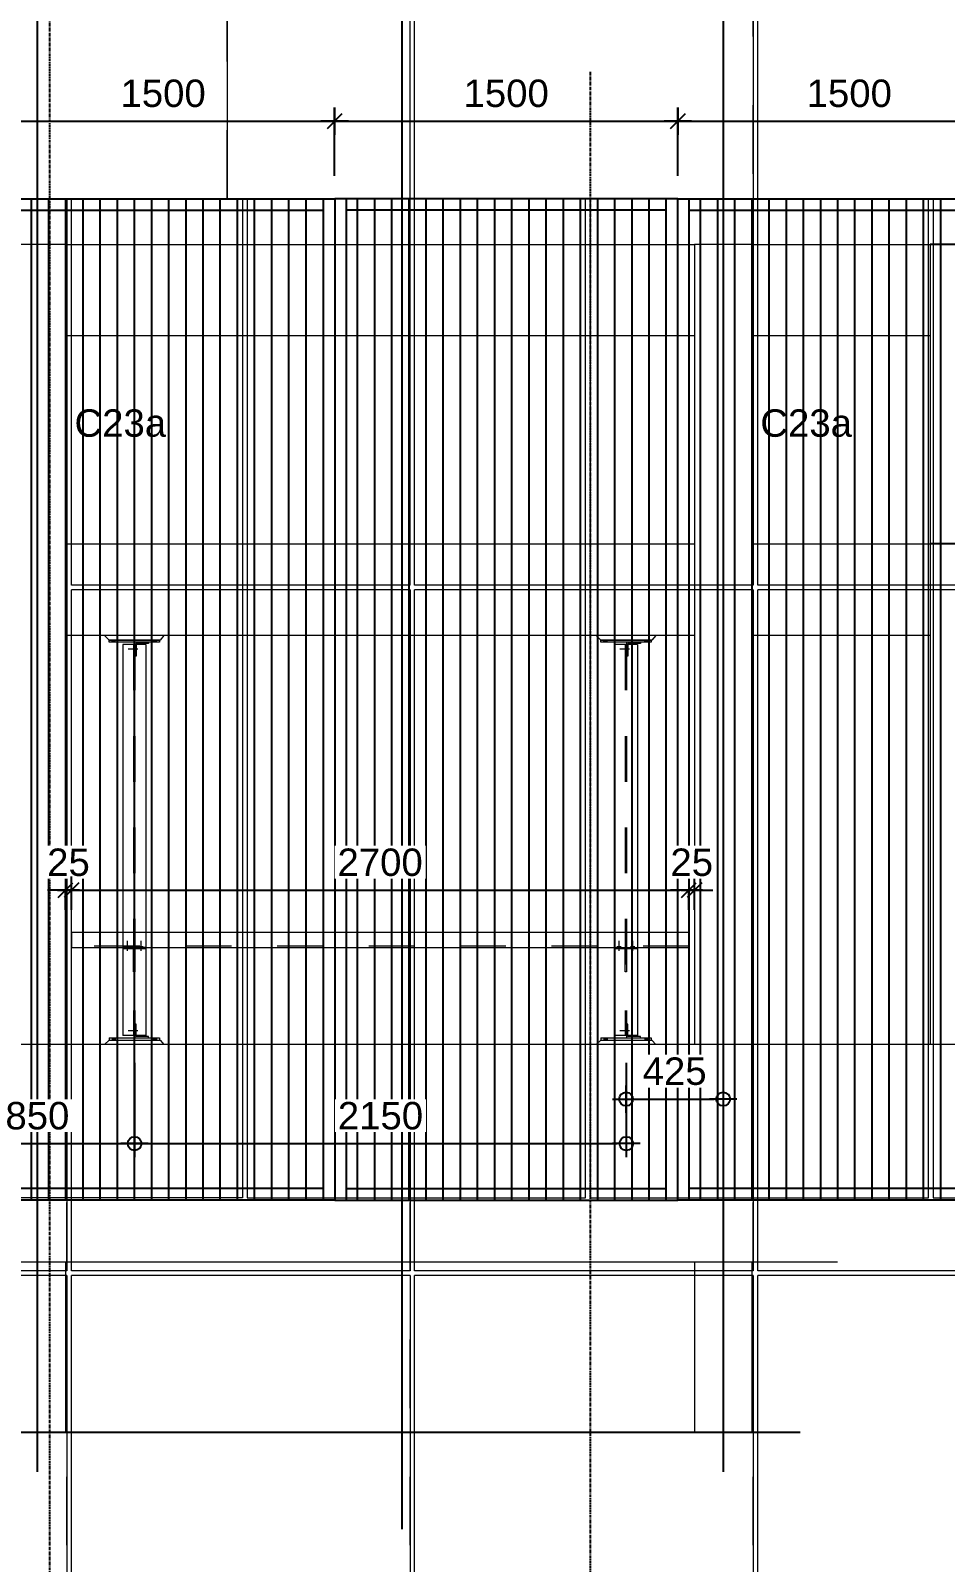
# Model space of a CAD drawing. Header units: millimetres. Extents: x 663313 to 1226001, y 1431724 to 1620898.
# Drawn here: x 1057379 to 1061378, y 1511690 to 1518391 of the extents above; entities that cross this region are included whole.
import ezdxf

# ---------------------------------------------------------------- set-up
doc = ezdxf.new("R2010")
doc.units = ezdxf.units.MM
for name, pattern in [('Grid Line', [22.225, 12.7, -3.175, 3.175, -3.175]), ('HIDDEN', [0.375, 0.25, -0.125]), ('XKITLINE00', [0]), ('XKITLINE02', [4, 2, -2])]:
    doc.linetypes.add(name, pattern=pattern)
doc.layers.add('000 - 0_HIDE_OBJ_FRAMING_DEF_SUB', color=7, linetype='Continuous', plot=False)
for name, color, linetype, lineweight in [('A-FLOR-E', 7, 'Continuous', 9), ('A-GENM', 7, 'Continuous', 9), ('Bolt', 7, 'Continuous', 0), ('Part', 7, 'Continuous', 0)]:
    doc.layers.add(name, color=color, linetype=linetype, lineweight=lineweight)
doc.layers.add('CVA044__', color=7, linetype='Continuous')
doc.layers.add('DIM', color=7, linetype='Continuous')
doc.styles.add('Arial', font='arial.ttf')
doc.dimstyles.new('Dim - 40 - Cen', dxfattribs={"dimscale": 0.04, "dimtxt": 3, "dimasz": 1, "dimexe": 0, "dimexo": 2.5, "dimgap": 1.5, "dimtad": 1, "dimdec": 0, "dimlfac": 1000, "dimzin": 1, "dimdsep": 46, "dimtxsty": 'Arial', "dimblk": 'CEN1', "dimcen": 0.09, "dimclrd": 7, "dimclre": 7, "dimclrt": 7, "dimadec": 0, "dimazin": 0, "dimtfac": 1, "dimtdec": 0, "dimtix": 1, "dimtofl": 0, "dimtmove": 2, "dimatfit": 3, "dimfxl": 1, "dimtfill": 1, "dimtfillclr": 256, "dimtolj": 1, "dimtzin": 0, "dimarcsym": 0})
doc.dimstyles.new('Dim - 40 - End', dxfattribs={"dimscale": 0.04, "dimtxt": 3, "dimasz": 1, "dimexe": 0, "dimexo": 2.5, "dimgap": 1.5, "dimtad": 1, "dimdec": 0, "dimlfac": 1000, "dimzin": 1, "dimdsep": 46, "dimtxsty": 'Arial', "dimblk": 'END', "dimcen": 0.09, "dimclrd": 7, "dimclre": 7, "dimclrt": 7, "dimadec": 0, "dimazin": 0, "dimtfac": 1, "dimtdec": 0, "dimtix": 1, "dimtofl": 0, "dimtmove": 2, "dimatfit": 3, "dimfxl": 1, "dimtfill": 1, "dimtfillclr": 256, "dimtolj": 1, "dimtzin": 0, "dimarcsym": 0})

# ---------------------------------------------------------------- blocks, each defined once
blk = doc.blocks.new('*A27391193')
at = {"layer": '000 - 0_HIDE_OBJ_FRAMING_DEF_SUB', "color": 7, "linetype": 'XKITLINE02', "lineweight": 0}
for p, q in [((337.90058, 31.882036), (337.90058, 51.748703)), ((337.90058, 11.882036), (337.90058, 31.748703)), ((337.90058, -8.117964), (337.90058, 11.748703))]:
    blk.add_line(p, q, dxfattribs=at)
at = {"layer": '000 - 0_HIDE_OBJ_FRAMING_DEF_SUB', "color": 7, "linetype": 'XKITLINE00', "lineweight": 0}
for p, q in [((337.900591, 31.882036), (337.900591, 51.748703)), ((347.767257, 31.882036), (337.90058, 31.882036)), ((347.767257, 31.748703), (337.90058, 31.748703)), ((337.900591, 11.882036), (337.900591, 31.748703)), ((347.767257, 11.882036), (337.90058, 11.882036)), ((347.767257, 11.748703), (337.90058, 11.748703)), ((337.900591, -8.117964), (337.900591, 11.748703))]:
    blk.add_line(p, q, dxfattribs=at)
blk = doc.blocks.new('*A27401194')
at = {"layer": '000 - 0_HIDE_OBJ_FRAMING_DEF_SUB', "color": 7, "linetype": 'XKITLINE02', "lineweight": 0}
for p, q in [((327.90058, 31.882036), (327.90058, 51.748703)), ((337.767247, 31.882036), (337.767247, 51.748703)), ((327.90058, 11.882036), (327.90058, 31.748703)), ((337.767247, 11.882036), (337.767247, 31.748703)), ((327.90058, -8.117964), (327.90058, 11.748703)), ((337.767247, -8.117964), (337.767247, 11.748703))]:
    blk.add_line(p, q, dxfattribs=at)
at = {"layer": '000 - 0_HIDE_OBJ_FRAMING_DEF_SUB', "color": 7, "linetype": 'XKITLINE00', "lineweight": 0}
for p, q in [((327.900591, 31.882036), (327.900591, 51.748703)), ((337.767257, 51.748703), (337.767257, 31.882036)), ((337.767257, 31.882036), (327.90058, 31.882036)), ((337.767257, 31.748703), (327.90058, 31.748703)), ((327.900591, 11.882036), (327.900591, 31.748703)), ((337.767257, 31.748703), (337.767257, 11.882036)), ((337.767257, 11.882036), (327.90058, 11.882036)), ((337.767257, 11.748703), (327.90058, 11.748703)), ((327.900591, -8.117964), (327.900591, 11.748703)), ((337.767257, 11.748703), (337.767257, -8.117964))]:
    blk.add_line(p, q, dxfattribs=at)
blk = doc.blocks.new('*A27411195')
at = {"layer": '000 - 0_HIDE_OBJ_FRAMING_DEF_SUB', "color": 7, "linetype": 'XKITLINE02', "lineweight": 0}
for p, q in [((322.433914, 43.148703), (322.433914, 51.748703)), ((327.767247, 31.882036), (327.767247, 51.748703)), ((317.90058, 31.882036), (317.90058, 43.148703)), ((317.90058, 43.148703), (317.900591, 43.148703)), ((317.90058, 11.882036), (317.90058, 31.748703)), ((327.767247, 11.882036), (327.767247, 31.748703)), ((317.90058, -8.117964), (317.90058, 11.748703)), ((327.767247, -8.117964), (327.767247, 11.748703))]:
    blk.add_line(p, q, dxfattribs=at)
at = {"layer": '000 - 0_HIDE_OBJ_FRAMING_DEF_SUB', "color": 7, "linetype": 'XKITLINE00', "lineweight": 0}
for p, q in [((322.433924, 51.748703), (322.433924, 43.148703)), ((327.767257, 31.882036), (327.767257, 51.748703)), ((317.900591, 43.148703), (317.90058, 43.148703)), ((317.900591, 31.882036), (317.900591, 43.148703)), ((322.433924, 43.148703), (317.900591, 43.148703)), ((327.767257, 31.882036), (317.90058, 31.882036)), ((327.767257, 31.748703), (317.90058, 31.748703)), ((317.900591, 11.882036), (317.900591, 31.748703)), ((327.767247, 31.882036), (327.767257, 31.882036)), ((327.767257, 31.748703), (327.767257, 11.882036)), ((327.767257, 11.882036), (317.90058, 11.882036)), ((327.767257, 11.748703), (317.90058, 11.748703)), ((317.900591, -8.117964), (317.900591, 11.748703)), ((327.767257, 11.748703), (327.767257, -8.117964))]:
    blk.add_line(p, q, dxfattribs=at)
blk = doc.blocks.new('*A27421196')
at = {"layer": '000 - 0_HIDE_OBJ_FRAMING_DEF_SUB', "color": 7, "linetype": 'XKITLINE00', "lineweight": 0}
for p, q in [((317.767257, 43.148703), (307.90058, 43.148703)), ((317.767257, 43.148703), (317.767257, 11.882036)), ((317.767257, 11.882036), (307.90058, 11.882036)), ((317.767257, 11.748703), (307.90058, 11.748703)), ((317.767257, 11.748703), (317.767257, -8.117964))]:
    blk.add_line(p, q, dxfattribs=at)
at = {"layer": '000 - 0_HIDE_OBJ_FRAMING_DEF_SUB', "color": 7, "linetype": 'XKITLINE02', "lineweight": 0}
for p, q in [((317.767247, 11.882036), (317.767247, 43.148703)), ((317.767247, -8.117964), (317.767247, 11.748703))]:
    blk.add_line(p, q, dxfattribs=at)
blk = doc.blocks.new('3')
at = {"layer": '000 - 0_HIDE_OBJ_FRAMING_DEF_SUB', "color": 7, "linetype": 'XKITLINE00', "lineweight": 0}
for points in [[(663614.0308, 1524739.5781), (663614.0308, 1524735.2081), (663612.5508, 1524735.2081), (663612.5508, 1524739.5781)], [(663614.0508, 1524739.5781), (663614.0508, 1524735.2081), (663615.5308, 1524735.2081), (663615.5308, 1524739.5781)], [(663615.5508, 1524739.5781), (663615.5508, 1524735.2081), (663617.0308, 1524735.2081), (663617.0308, 1524739.5781)], [(663617.0508, 1524739.5781), (663617.0508, 1524735.2081), (663618.5308, 1524735.2081), (663618.5308, 1524739.5781)]]:
    blk.add_lwpolyline(points, close=True, dxfattribs=at)
at = {"layer": '000 - 0_HIDE_OBJ_FRAMING_DEF_SUB', "color": 7, "lineweight": 0, "xscale": 0.15, "yscale": 0.15, "zscale": 0.15}
for name in ['*A27411195', '*A27401194', '*A27391193', '*A27421196']:
    blk.add_blockref(name, (663572.3657, 1524733.1057), dxfattribs=at)
blk = doc.blocks.new('*A25363105')
at = {"layer": 'Part', "color": 7, "linetype": 'XKITLINE00', "lineweight": 0}
for p, q in [((410.729499, 90.984542), (410.729499, 90.334542)), ((437.729499, 90.984542), (410.729499, 90.984542)), ((437.729499, 90.334542), (437.729499, 90.984542)), ((410.729499, 90.334542), (437.729499, 90.334542))]:
    blk.add_line(p, q, dxfattribs=at)
at = {"layer": 'Part', "color": 7, "linetype": 'XKITLINE02', "lineweight": 0}
blk.add_line((437.729499, 90.394542), (410.729499, 90.394542), dxfattribs=at)
blk = doc.blocks.new('*A25373106')
at = {"layer": 'Part', "color": 7, "linetype": 'XKITLINE00', "lineweight": 0}
for p, q in [((434.479501, 103.584542), (434.479501, 90.984542)), ((435.479501, 103.584542), (434.479501, 103.584542)), ((435.479501, 103.584542), (435.479501, 90.984542)), ((434.479501, 90.274542), (434.479501, 86.484542)), ((435.479501, 90.274542), (435.479501, 86.484542)), ((435.479501, 86.484542), (434.479501, 86.484542))]:
    blk.add_line(p, q, dxfattribs=at)
at = {"layer": 'Part', "color": 7, "linetype": 'XKITLINE02', "lineweight": 0}
for p, q in [((434.949501, 103.584542), (434.949501, 86.484542)), ((435.009501, 103.584542), (435.009501, 86.484542)), ((434.479501, 90.984542), (434.479501, 90.274542)), ((435.479501, 90.984542), (435.479501, 90.274542))]:
    blk.add_line(p, q, dxfattribs=at)
blk = doc.blocks.new('*A25383107')
at = {"layer": 'Part', "color": 7, "linetype": 'XKITLINE00', "lineweight": 0}
for p, q in [((412.979501, 103.584542), (412.979501, 90.984542)), ((413.979501, 103.584542), (412.979501, 103.584542)), ((413.979501, 103.584542), (413.979501, 90.984542)), ((412.979501, 90.274542), (412.979501, 86.484542)), ((413.979501, 90.274542), (413.979501, 86.484542)), ((413.979501, 86.484542), (412.979501, 86.484542))]:
    blk.add_line(p, q, dxfattribs=at)
at = {"layer": 'Part', "color": 7, "linetype": 'XKITLINE02', "lineweight": 0}
for p, q in [((413.449501, 103.584542), (413.449501, 86.484542)), ((413.509501, 103.584542), (413.509501, 86.484542)), ((412.979501, 90.984542), (412.979501, 90.274542)), ((413.979501, 90.984542), (413.979501, 90.274542))]:
    blk.add_line(p, q, dxfattribs=at)
blk = doc.blocks.new('*A31553410')
at = {"layer": 'Part', "color": 7, "linetype": 'XKITLINE00', "lineweight": 0}
for p, q in [((412.379501, 86.384542), (414.579501, 86.384542)), ((412.379501, 86.384542), (412.379501, 86.284542)), ((412.379501, 86.284542), (414.579501, 86.284542)), ((414.579501, 86.384542), (414.579501, 86.284542))]:
    blk.add_line(p, q, dxfattribs=at)
blk = doc.blocks.new('*A31563411')
at = {"layer": 'Part', "color": 7, "linetype": 'XKITLINE02', "lineweight": 0}
for p, q in [((413.559501, 86.984542), (413.509501, 86.984542)), ((413.509501, 86.984542), (413.509501, 86.484542)), ((413.559501, 86.484542), (413.559501, 86.984542)), ((413.509501, 86.384542), (414.109501, 86.384542))]:
    blk.add_line(p, q, dxfattribs=at)
at = {"layer": 'Part', "color": 7, "linetype": 'XKITLINE00', "lineweight": 0}
for p, q in [((413.509501, 86.484542), (413.509501, 86.384542)), ((413.559501, 86.484542), (413.559501, 86.434542)), ((414.109501, 86.434542), (413.559501, 86.434542)), ((414.109501, 86.384542), (414.109501, 86.434542))]:
    blk.add_line(p, q, dxfattribs=at)
blk = doc.blocks.new('*A31573412')
at = {"layer": 'Part', "color": 7, "linetype": 'XKITLINE00', "lineweight": 0}
for p, q in [((412.179501, 86.084542), (412.379501, 86.284542)), ((412.379501, 86.284542), (414.609501, 86.284542)), ((414.609501, 86.284542), (414.779501, 86.084542))]:
    blk.add_line(p, q, dxfattribs=at)
at = {"layer": 'Part', "color": 7, "linetype": 'XKITLINE02', "lineweight": 0}
blk.add_line((414.779501, 86.084542), (412.179501, 86.084542), dxfattribs=at)
blk = doc.blocks.new('*A31583413')
at = {"layer": 'Bolt', "color": 7, "linetype": 'XKITLINE02', "lineweight": 0}
for p, q in [((413.638701, 86.684542), (413.209501, 86.684542)), ((413.509501, 86.754542), (413.449501, 86.754542)), ((413.509501, 86.614542), (413.449501, 86.614542)), ((413.559501, 86.854542), (413.509501, 86.854542)), ((413.559501, 86.514542), (413.509501, 86.514542))]:
    blk.add_line(p, q, dxfattribs=at)
blk = doc.blocks.new('*A31593414')
at = {"layer": 'Bolt'}
for points in [[(412.65, 86.385), (412.65, 86.285), (412.51, 86.285), (412.51, 86.385)], [(414.45, 86.385), (414.45, 86.285), (414.31, 86.285), (414.31, 86.385)]]:
    blk.add_hatch(color=7, dxfattribs=at).paths.add_polyline_path(points, flags=17)
at = {"layer": 'Bolt', "color": 7, "linetype": 'XKITLINE00', "lineweight": 0}
for p, q in [((412.51, 86.385), (412.51, 86.285)), ((412.58, 86.385), (412.58, 86.285)), ((412.65, 86.385), (412.65, 86.285)), ((414.31, 86.385), (414.31, 86.285)), ((414.38, 86.385), (414.38, 86.285)), ((414.45, 86.385), (414.45, 86.285))]:
    blk.add_line(p, q, dxfattribs=at)
blk = doc.blocks.new('*A31603415')
at = {"layer": 'Part', "color": 7, "linetype": 'XKITLINE00', "lineweight": 0}
for p, q in [((433.879501, 86.384542), (436.079501, 86.384542)), ((433.879501, 86.384542), (433.879501, 86.284542)), ((433.879501, 86.284542), (436.079501, 86.284542)), ((436.079501, 86.384542), (436.079501, 86.284542))]:
    blk.add_line(p, q, dxfattribs=at)
blk = doc.blocks.new('*A31613416')
at = {"layer": 'Part', "color": 7, "linetype": 'XKITLINE02', "lineweight": 0}
for p, q in [((435.059501, 86.984542), (435.009501, 86.984542)), ((435.009501, 86.984542), (435.009501, 86.484542)), ((435.059501, 86.484542), (435.059501, 86.984542)), ((435.009501, 86.384542), (435.609501, 86.384542))]:
    blk.add_line(p, q, dxfattribs=at)
at = {"layer": 'Part', "color": 7, "linetype": 'XKITLINE00', "lineweight": 0}
for p, q in [((435.009501, 86.484542), (435.009501, 86.384542)), ((435.059501, 86.484542), (435.059501, 86.434542)), ((435.609501, 86.434542), (435.059501, 86.434542)), ((435.609501, 86.384542), (435.609501, 86.434542))]:
    blk.add_line(p, q, dxfattribs=at)
blk = doc.blocks.new('*A31623417')
at = {"layer": 'Part', "color": 7, "linetype": 'XKITLINE00', "lineweight": 0}
for p, q in [((433.679501, 86.084542), (433.879501, 86.284542)), ((433.879501, 86.284542), (436.109501, 86.284542)), ((436.109501, 86.284542), (436.279501, 86.084542))]:
    blk.add_line(p, q, dxfattribs=at)
at = {"layer": 'Part', "color": 7, "linetype": 'XKITLINE02', "lineweight": 0}
blk.add_line((436.279501, 86.084542), (433.679501, 86.084542), dxfattribs=at)
blk = doc.blocks.new('*A31633418')
at = {"layer": 'Bolt', "color": 7, "linetype": 'XKITLINE02', "lineweight": 0}
for p, q in [((435.138701, 86.684542), (434.709501, 86.684542)), ((435.009501, 86.754542), (434.949501, 86.754542)), ((435.009501, 86.614542), (434.949501, 86.614542)), ((435.059501, 86.854542), (435.009501, 86.854542)), ((435.059501, 86.514542), (435.009501, 86.514542))]:
    blk.add_line(p, q, dxfattribs=at)
blk = doc.blocks.new('*A31643419')
at = {"layer": 'Bolt'}
for points in [[(434.15, 86.385), (434.15, 86.285), (434.01, 86.285), (434.01, 86.385)], [(435.95, 86.385), (435.95, 86.285), (435.81, 86.285), (435.81, 86.385)]]:
    blk.add_hatch(color=7, dxfattribs=at).paths.add_polyline_path(points, flags=17)
at = {"layer": 'Bolt', "color": 7, "linetype": 'XKITLINE00', "lineweight": 0}
for p, q in [((434.01, 86.385), (434.01, 86.285)), ((434.08, 86.385), (434.08, 86.285)), ((434.15, 86.385), (434.15, 86.285)), ((435.81, 86.385), (435.81, 86.285)), ((435.88, 86.385), (435.88, 86.285)), ((435.95, 86.385), (435.95, 86.285))]:
    blk.add_line(p, q, dxfattribs=at)
blk = doc.blocks.new('*A31653420')
at = {"layer": 'Part', "color": 7, "linetype": 'XKITLINE00', "lineweight": 0}
for p, q in [((434.949501, 89.274542), (434.949501, 90.274542)), ((434.949501, 90.274542), (435.009501, 90.274542)), ((434.949501, 89.974542), (435.009501, 89.974542)), ((435.009501, 90.274542), (435.009501, 89.274542)), ((435.009501, 89.274542), (434.949501, 89.274542))]:
    blk.add_line(p, q, dxfattribs=at)
blk = doc.blocks.new('*A31663421')
at = {"layer": 'Part', "color": 7, "linetype": 'XKITLINE00', "lineweight": 0}
for p, q in [((434.479501, 90.274542), (434.479501, 90.334542)), ((435.479501, 90.274542), (434.479501, 90.274542)), ((435.479501, 90.334542), (435.479501, 90.274542))]:
    blk.add_line(p, q, dxfattribs=at)
at = {"layer": 'Part', "color": 7, "linetype": 'XKITLINE02', "lineweight": 0}
blk.add_line((434.479501, 90.334542), (435.479501, 90.334542), dxfattribs=at)
blk = doc.blocks.new('*A31673422')
at = {"layer": 'Bolt'}
for points in [[(434.61, 90.335), (434.61, 90.395), (434.75, 90.395), (434.75, 90.335)], [(434.61, 90.275), (434.61, 90.335), (434.75, 90.335), (434.75, 90.275)], [(435.21, 90.335), (435.21, 90.395), (435.35, 90.395), (435.35, 90.335)], [(435.21, 90.275), (435.21, 90.335), (435.35, 90.335), (435.35, 90.275)]]:
    blk.add_hatch(color=7, dxfattribs=at).paths.add_polyline_path(points, flags=17)
at = {"layer": 'Bolt', "color": 7, "linetype": 'XKITLINE00', "lineweight": 0}
for p, q in [((434.68, 90.195), (434.68, 90.625)), ((435.28, 90.195), (435.28, 90.625)), ((434.61, 90.335), (434.61, 90.395)), ((434.61, 90.275), (434.61, 90.335)), ((434.75, 90.335), (434.75, 90.395)), ((434.75, 90.275), (434.75, 90.335)), ((435.21, 90.335), (435.21, 90.395)), ((435.21, 90.275), (435.21, 90.335)), ((435.35, 90.335), (435.35, 90.395)), ((435.35, 90.275), (435.35, 90.335))]:
    blk.add_line(p, q, dxfattribs=at)
blk = doc.blocks.new('*A31683423')
at = {"layer": 'Part', "color": 7, "linetype": 'XKITLINE00', "lineweight": 0}
for p, q in [((413.449501, 89.274542), (413.449501, 90.274542)), ((413.449501, 90.274542), (413.509501, 90.274542)), ((413.449501, 89.974542), (413.509501, 89.974542)), ((413.509501, 90.274542), (413.509501, 89.274542)), ((413.509501, 89.274542), (413.449501, 89.274542))]:
    blk.add_line(p, q, dxfattribs=at)
blk = doc.blocks.new('*A31693424')
at = {"layer": 'Part', "color": 7, "linetype": 'XKITLINE00', "lineweight": 0}
for p, q in [((412.979501, 90.334542), (412.979501, 90.274542)), ((413.979501, 90.274542), (412.979501, 90.274542)), ((413.979501, 90.334542), (413.979501, 90.274542))]:
    blk.add_line(p, q, dxfattribs=at)
at = {"layer": 'Part', "color": 7, "linetype": 'XKITLINE02', "lineweight": 0}
blk.add_line((413.979501, 90.334542), (412.979501, 90.334542), dxfattribs=at)
blk = doc.blocks.new('*A31703425')
at = {"layer": 'Bolt'}
for points in [[(413.11, 90.335), (413.11, 90.395), (413.25, 90.395), (413.25, 90.335)], [(413.11, 90.275), (413.11, 90.335), (413.25, 90.335), (413.25, 90.275)], [(413.71, 90.335), (413.71, 90.395), (413.85, 90.395), (413.85, 90.335)], [(413.71, 90.275), (413.71, 90.335), (413.85, 90.335), (413.85, 90.275)]]:
    blk.add_hatch(color=7, dxfattribs=at).paths.add_polyline_path(points, flags=17)
at = {"layer": 'Bolt', "color": 7, "linetype": 'XKITLINE00', "lineweight": 0}
for p, q in [((413.18, 90.195), (413.18, 90.625)), ((413.78, 90.195), (413.78, 90.625)), ((413.11, 90.335), (413.11, 90.395)), ((413.11, 90.275), (413.11, 90.335)), ((413.25, 90.335), (413.25, 90.395)), ((413.25, 90.275), (413.25, 90.335)), ((413.71, 90.335), (413.71, 90.395)), ((413.71, 90.275), (413.71, 90.335)), ((413.85, 90.335), (413.85, 90.395)), ((413.85, 90.275), (413.85, 90.335))]:
    blk.add_line(p, q, dxfattribs=at)
blk = doc.blocks.new('*A32203441')
at = {"layer": 'Bolt'}
for points in [[(412.65, 103.785), (412.65, 103.685), (412.51, 103.685), (412.51, 103.785)], [(414.45, 103.785), (414.45, 103.685), (414.31, 103.685), (414.31, 103.785)]]:
    blk.add_hatch(color=7, dxfattribs=at).paths.add_polyline_path(points, flags=17)
at = {"layer": 'Bolt', "color": 7, "linetype": 'XKITLINE00', "lineweight": 0}
for p, q in [((412.51, 103.685), (412.51, 103.785)), ((412.58, 103.685), (412.58, 103.785)), ((412.65, 103.685), (412.65, 103.785)), ((414.31, 103.685), (414.31, 103.785)), ((414.38, 103.685), (414.38, 103.785)), ((414.45, 103.685), (414.45, 103.785))]:
    blk.add_line(p, q, dxfattribs=at)
blk = doc.blocks.new('*A32213442')
at = {"layer": 'Bolt', "color": 7, "linetype": 'XKITLINE02', "lineweight": 0}
for p, q in [((413.638701, 103.384542), (413.209501, 103.384542)), ((413.509501, 103.454542), (413.449501, 103.454542)), ((413.509501, 103.314542), (413.449501, 103.314542)), ((413.559501, 103.554542), (413.509501, 103.554542)), ((413.559501, 103.214542), (413.509501, 103.214542))]:
    blk.add_line(p, q, dxfattribs=at)
blk = doc.blocks.new('*A32223443')
at = {"layer": 'Part', "color": 7, "linetype": 'XKITLINE00', "lineweight": 0}
for p, q in [((413.509501, 103.684542), (413.509501, 103.584542)), ((413.559501, 103.634542), (413.559501, 103.584542)), ((414.109501, 103.634542), (413.559501, 103.634542)), ((414.109501, 103.684542), (414.109501, 103.634542))]:
    blk.add_line(p, q, dxfattribs=at)
at = {"layer": 'Part', "color": 7, "linetype": 'XKITLINE02', "lineweight": 0}
for p, q in [((414.109501, 103.684542), (413.509501, 103.684542)), ((413.509501, 103.584542), (413.509501, 103.084542)), ((413.559501, 103.584542), (413.559501, 103.084542)), ((413.559501, 103.084542), (413.509501, 103.084542))]:
    blk.add_line(p, q, dxfattribs=at)
blk = doc.blocks.new('*A32233444')
at = {"layer": 'Part', "color": 7, "linetype": 'XKITLINE00', "lineweight": 0}
for p, q in [((412.179501, 103.984542), (412.379501, 103.784542)), ((414.779501, 103.984542), (414.609501, 103.784542)), ((414.609501, 103.784542), (412.379501, 103.784542))]:
    blk.add_line(p, q, dxfattribs=at)
at = {"layer": 'Part', "color": 7, "linetype": 'XKITLINE02', "lineweight": 0}
blk.add_line((414.779501, 103.984542), (412.179501, 103.984542), dxfattribs=at)
blk = doc.blocks.new('*A32243445')
at = {"layer": 'Part', "color": 7, "linetype": 'XKITLINE00', "lineweight": 0}
for p, q in [((412.379501, 103.684542), (412.379501, 103.784542)), ((412.379501, 103.784542), (414.579501, 103.784542)), ((414.579501, 103.684542), (412.379501, 103.684542)), ((414.579501, 103.784542), (414.579501, 103.684542))]:
    blk.add_line(p, q, dxfattribs=at)
blk = doc.blocks.new('*A32263446')
at = {"layer": 'Bolt'}
for points in [[(434.15, 103.785), (434.15, 103.685), (434.01, 103.685), (434.01, 103.785)], [(435.95, 103.785), (435.95, 103.685), (435.81, 103.685), (435.81, 103.785)]]:
    blk.add_hatch(color=7, dxfattribs=at).paths.add_polyline_path(points, flags=17)
at = {"layer": 'Bolt', "color": 7, "linetype": 'XKITLINE00', "lineweight": 0}
for p, q in [((434.01, 103.685), (434.01, 103.785)), ((434.08, 103.685), (434.08, 103.785)), ((434.15, 103.685), (434.15, 103.785)), ((435.81, 103.685), (435.81, 103.785)), ((435.88, 103.685), (435.88, 103.785)), ((435.95, 103.685), (435.95, 103.785))]:
    blk.add_line(p, q, dxfattribs=at)
blk = doc.blocks.new('*A32273447')
at = {"layer": 'Bolt', "color": 7, "linetype": 'XKITLINE02', "lineweight": 0}
for p, q in [((435.138701, 103.384542), (434.709501, 103.384542)), ((435.009501, 103.454542), (434.949501, 103.454542)), ((435.009501, 103.314542), (434.949501, 103.314542)), ((435.059501, 103.554542), (435.009501, 103.554542)), ((435.059501, 103.214542), (435.009501, 103.214542))]:
    blk.add_line(p, q, dxfattribs=at)
blk = doc.blocks.new('*A32283448')
at = {"layer": 'Part', "color": 7, "linetype": 'XKITLINE00', "lineweight": 0}
for p, q in [((435.009501, 103.684542), (435.009501, 103.584542)), ((435.059501, 103.634542), (435.059501, 103.584542)), ((435.609501, 103.634542), (435.059501, 103.634542)), ((435.609501, 103.684542), (435.609501, 103.634542))]:
    blk.add_line(p, q, dxfattribs=at)
at = {"layer": 'Part', "color": 7, "linetype": 'XKITLINE02', "lineweight": 0}
for p, q in [((435.609501, 103.684542), (435.009501, 103.684542)), ((435.009501, 103.584542), (435.009501, 103.084542)), ((435.059501, 103.584542), (435.059501, 103.084542)), ((435.059501, 103.084542), (435.009501, 103.084542))]:
    blk.add_line(p, q, dxfattribs=at)
blk = doc.blocks.new('*A32293449')
at = {"layer": 'Part', "color": 7, "linetype": 'XKITLINE00', "lineweight": 0}
for p, q in [((433.679501, 103.984542), (433.879501, 103.784542)), ((436.279501, 103.984542), (436.109501, 103.784542)), ((436.109501, 103.784542), (433.879501, 103.784542))]:
    blk.add_line(p, q, dxfattribs=at)
at = {"layer": 'Part', "color": 7, "linetype": 'XKITLINE02', "lineweight": 0}
blk.add_line((436.279501, 103.984542), (433.679501, 103.984542), dxfattribs=at)
blk = doc.blocks.new('*A32303450')
at = {"layer": 'Part', "color": 7, "linetype": 'XKITLINE00', "lineweight": 0}
for p, q in [((433.879501, 103.684542), (433.879501, 103.784542)), ((433.879501, 103.784542), (436.079501, 103.784542)), ((436.079501, 103.684542), (433.879501, 103.684542)), ((436.079501, 103.784542), (436.079501, 103.684542))]:
    blk.add_line(p, q, dxfattribs=at)
blk = doc.blocks.new('GM_Louver Grill Vertical Z1 - Z Profile-V256-ENT 4 ELE-2 sheet')
at = {"layer": '000 - 0_HIDE_OBJ_FRAMING_DEF_SUB', "color": 7}
blk.add_line((-142238.2, 105670), (-142238.2, 110050), dxfattribs=at)
blk = doc.blocks.new('5')
at = {"layer": '000 - 0_HIDE_OBJ_FRAMING_DEF_SUB', "color": 7}
for p, q in [((1863226.1, 110050), (1863226.1, 105670)), ((1863326.1, 110050), (1863326.1, 105670)), ((1864726.1, 105670), (1864726.1, 110050)), ((1864826.1, 105670), (1864826.1, 110050)), ((1861826.1, 110000), (1863226.1, 110000)), ((1864726.1, 110000), (1863326.1, 110000)), ((1864826.1, 110000), (1866226.1, 110000)), ((1863226.1, 105720), (1861826.1, 105720)), ((1863326.1, 105720), (1864726.1, 105720)), ((1866226.1, 105720), (1864826.1, 105720))]:
    blk.add_line(p, q, dxfattribs=at)
for points in [[(1861776.1, 110050), (1863276.1, 110050), (1863276.1, 105670), (1861776.1, 105670)], [(1864776.1, 110050), (1863276.1, 110050), (1863276.1, 105670), (1864776.1, 105670)], [(1864776.1, 110050), (1866276.1, 110050), (1866276.1, 105670), (1864776.1, 105670)]]:
    blk.add_lwpolyline(points, close=True, dxfattribs=at)
at = {"layer": 'A-GENM', "color": 7}
for p in [(2004189.3, 0), (2004264.3, 0), (2004339.3, 0), (2004414.3, 0), (2004489.3, 0), (2004564.3, 0), (2004639.3, 0), (2004714.3, 0), (2004789.3, 0), (2004864.3, 0), (2004939.3, 0), (2005014.3, 0), (2005089.3, 0), (2005164.3, 0), (2005239.3, 0), (2005314.3, 0), (2005389.3, 0), (2005614.3, 0), (2005689.3, 0), (2005764.3, 0), (2005839.3, 0), (2005914.3, 0), (2005989.3, 0), (2006064.3, 0), (2006139.3, 0), (2006214.3, 0), (2006289.3, 0), (2006364.3, 0), (2006439.3, 0), (2006514.3, 0), (2006589.3, 0), (2006664.3, 0), (2006739.3, 0), (2006814.3, 0), (2006889.3, 0), (2007114.3, 0), (2007189.3, 0), (2007264.3, 0), (2007339.3, 0), (2007414.3, 0), (2007489.3, 0), (2007564.3, 0), (2007639.3, 0), (2007714.3, 0), (2007789.3, 0), (2007864.3, 0), (2007939.3, 0), (2008014.3, 0), (2008089.3, 0), (2008164.3, 0)]:
    blk.add_blockref('GM_Louver Grill Vertical Z1 - Z Profile-V256-ENT 4 ELE-2 sheet', p, dxfattribs=at)
blk = doc.blocks.new('CEN1')
at = {"color": 7}
for p, q in [((1.5, 0), (-1.5, 0)), ((0, 1.5), (0, -1.5))]:
    blk.add_line(p, q, dxfattribs=at)
blk.add_circle((0, 0), 0.75, dxfattribs=at)
blk = doc.blocks.new('*D5129')
at = {"layer": '000 - 0_HIDE_OBJ_FRAMING_DEF_SUB', "color": 7, "lineweight": -2, "transparency": 16777216}
for p, q in [((25.0358, -0.08), (25.0358, -0.4329)), ((25.8858, -0.08), (25.8858, -0.4329)), ((25.0758, -0.4329), (25.8458, -0.4329))]:
    blk.add_line(p, q, dxfattribs=at)
at = {"layer": 'Defpoints', "color": 7, "transparency": 16777216}
for p in [(25.0358, 0.02), (25.8858, 0.02), (25.8858, -0.4329)]:
    blk.add_point(p, dxfattribs=at)
at = {"layer": '000 - 0_HIDE_OBJ_FRAMING_DEF_SUB', "color": 7, "lineweight": -2, "transparency": 16777216, "xscale": 0.04, "yscale": 0.04, "zscale": 0.04, "rotation": 180}
blk.add_blockref('CEN1', (25.0358, -0.4329), dxfattribs=at)
at = {"layer": '000 - 0_HIDE_OBJ_FRAMING_DEF_SUB', "color": 7, "lineweight": -2, "transparency": 16777216, "xscale": 0.04, "yscale": 0.04, "zscale": 0.04}
blk.add_blockref('CEN1', (25.8858, -0.4329), dxfattribs=at)
at = {"layer": '000 - 0_HIDE_OBJ_FRAMING_DEF_SUB', "color": 7, "transparency": 16777216, "insert": (25.4608, -0.3116), "char_height": 0.12, "attachment_point": 5, "style": 'Arial', "bg_fill": 3, "box_fill_scale": 1.1, "bg_fill_color": 256, "bg_fill_true_color": 13158600, "bg_fill_transparency": 0}
blk.add_mtext('\\A1;850', dxfattribs=at)
blk = doc.blocks.new('*D5130')
at = {"layer": '000 - 0_HIDE_OBJ_FRAMING_DEF_SUB', "color": 7, "lineweight": -2, "transparency": 16777216}
for p, q in [((25.8858, -0.08), (25.8858, -0.4329)), ((28.0358, -0.08), (28.0358, -0.4329)), ((25.9258, -0.4329), (27.9958, -0.4329))]:
    blk.add_line(p, q, dxfattribs=at)
at = {"layer": 'Defpoints', "color": 7, "transparency": 16777216}
for p in [(25.8858, 0.02), (28.0358, 0.02), (28.0358, -0.4329)]:
    blk.add_point(p, dxfattribs=at)
at = {"layer": '000 - 0_HIDE_OBJ_FRAMING_DEF_SUB', "color": 7, "lineweight": -2, "transparency": 16777216, "xscale": 0.04, "yscale": 0.04, "zscale": 0.04, "rotation": 180}
blk.add_blockref('CEN1', (25.8858, -0.4329), dxfattribs=at)
at = {"layer": '000 - 0_HIDE_OBJ_FRAMING_DEF_SUB', "color": 7, "lineweight": -2, "transparency": 16777216, "xscale": 0.04, "yscale": 0.04, "zscale": 0.04}
blk.add_blockref('CEN1', (28.0358, -0.4329), dxfattribs=at)
at = {"layer": '000 - 0_HIDE_OBJ_FRAMING_DEF_SUB', "color": 7, "transparency": 16777216, "insert": (26.9608, -0.3116), "char_height": 0.12, "attachment_point": 5, "style": 'Arial', "bg_fill": 3, "box_fill_scale": 1.1, "bg_fill_color": 256, "bg_fill_true_color": 13158600, "bg_fill_transparency": 0}
blk.add_mtext('\\A1;2150', dxfattribs=at)
blk = doc.blocks.new('*D3645')
at = {"layer": '000 - 0_HIDE_OBJ_FRAMING_DEF_SUB', "color": 7, "lineweight": -2, "transparency": 16777216}
for p, q in [((28.4593, -0.0399), (28.4593, -0.2382)), ((28.0348, -0.08), (28.0348, -0.2382)), ((28.0748, -0.2382), (28.4193, -0.2382))]:
    blk.add_line(p, q, dxfattribs=at)
at = {"layer": 'Defpoints', "color": 7, "transparency": 16777216}
for p in [(28.0348, 0.02), (28.4593, 0.0601), (28.4593, -0.2382)]:
    blk.add_point(p, dxfattribs=at)
at = {"layer": '000 - 0_HIDE_OBJ_FRAMING_DEF_SUB', "color": 7, "lineweight": -2, "transparency": 16777216, "xscale": 0.04, "yscale": 0.04, "zscale": 0.04, "rotation": 180}
blk.add_blockref('CEN1', (28.0348, -0.2382), dxfattribs=at)
at = {"layer": '000 - 0_HIDE_OBJ_FRAMING_DEF_SUB', "color": 7, "lineweight": -2, "transparency": 16777216, "xscale": 0.04, "yscale": 0.04, "zscale": 0.04}
blk.add_blockref('CEN1', (28.4593, -0.2382), dxfattribs=at)
at = {"layer": '000 - 0_HIDE_OBJ_FRAMING_DEF_SUB', "color": 7, "transparency": 16777216, "insert": (28.247, -0.1169), "char_height": 0.12, "attachment_point": 5, "style": 'Arial', "bg_fill": 3, "box_fill_scale": 1.1, "bg_fill_color": 256, "bg_fill_true_color": 13158600, "bg_fill_transparency": 0}
blk.add_mtext('\\A1;425', dxfattribs=at)
blk = doc.blocks.new('END')
at = {"color": 7}
for p, q in [((1.5, 0), (-1.5, 0)), ((-0.8, -0.8), (0.8, 0.8)), ((0, 1.5), (0, -1.5))]:
    blk.add_line(p, q, dxfattribs=at)
blk = doc.blocks.new('*D5148')
at = {"layer": '000 - 0_HIDE_OBJ_FRAMING_DEF_SUB', "color": 7, "lineweight": -2, "transparency": 16777216}
for p, q in [((25.2605, 3.8), (25.2605, 4.0395)), ((25.3005, 4.0395), (26.7205, 4.0395)), ((26.7605, 3.8), (26.7605, 4.0395))]:
    blk.add_line(p, q, dxfattribs=at)
at = {"layer": 'Defpoints', "color": 7, "transparency": 16777216}
for p in [(26.7605, 4.0395), (25.2605, 3.7), (26.7605, 3.7)]:
    blk.add_point(p, dxfattribs=at)
at = {"layer": '000 - 0_HIDE_OBJ_FRAMING_DEF_SUB', "color": 7, "lineweight": -2, "transparency": 16777216, "xscale": 0.04, "yscale": 0.04, "zscale": 0.04, "rotation": 180}
blk.add_blockref('END', (25.2605, 4.0395), dxfattribs=at)
at = {"layer": '000 - 0_HIDE_OBJ_FRAMING_DEF_SUB', "color": 7, "lineweight": -2, "transparency": 16777216, "xscale": 0.04, "yscale": 0.04, "zscale": 0.04}
blk.add_blockref('END', (26.7605, 4.0395), dxfattribs=at)
at = {"layer": '000 - 0_HIDE_OBJ_FRAMING_DEF_SUB', "color": 7, "transparency": 16777216, "insert": (26.0105, 4.1608), "char_height": 0.12, "attachment_point": 5, "style": 'Arial', "bg_fill": 3, "box_fill_scale": 1.1, "bg_fill_color": 256, "bg_fill_true_color": 13158600, "bg_fill_transparency": 0}
blk.add_mtext('\\A1;1500', dxfattribs=at)
blk = doc.blocks.new('*D5149')
at = {"layer": '000 - 0_HIDE_OBJ_FRAMING_DEF_SUB', "color": 7, "lineweight": -2, "transparency": 16777216}
for p, q in [((26.7605, 3.8), (26.7605, 4.0395)), ((26.8005, 4.0395), (28.2205, 4.0395)), ((28.2605, 3.8), (28.2605, 4.0395))]:
    blk.add_line(p, q, dxfattribs=at)
at = {"layer": 'Defpoints', "color": 7, "transparency": 16777216}
for p in [(28.2605, 4.0395), (26.7605, 3.7), (28.2605, 3.7)]:
    blk.add_point(p, dxfattribs=at)
at = {"layer": '000 - 0_HIDE_OBJ_FRAMING_DEF_SUB', "color": 7, "lineweight": -2, "transparency": 16777216, "xscale": 0.04, "yscale": 0.04, "zscale": 0.04, "rotation": 180}
blk.add_blockref('END', (26.7605, 4.0395), dxfattribs=at)
at = {"layer": '000 - 0_HIDE_OBJ_FRAMING_DEF_SUB', "color": 7, "lineweight": -2, "transparency": 16777216, "xscale": 0.04, "yscale": 0.04, "zscale": 0.04}
blk.add_blockref('END', (28.2605, 4.0395), dxfattribs=at)
at = {"layer": '000 - 0_HIDE_OBJ_FRAMING_DEF_SUB', "color": 7, "transparency": 16777216, "insert": (27.5105, 4.1608), "char_height": 0.12, "attachment_point": 5, "style": 'Arial', "bg_fill": 3, "box_fill_scale": 1.1, "bg_fill_color": 256, "bg_fill_true_color": 13158600, "bg_fill_transparency": 0}
blk.add_mtext('\\A1;1500', dxfattribs=at)
blk = doc.blocks.new('*D5150')
at = {"layer": '000 - 0_HIDE_OBJ_FRAMING_DEF_SUB', "color": 7, "lineweight": -2, "transparency": 16777216}
for p, q in [((28.2605, 3.8), (28.2605, 4.0395)), ((28.3005, 4.0395), (29.7205, 4.0395)), ((29.7605, 3.8), (29.7605, 4.0395))]:
    blk.add_line(p, q, dxfattribs=at)
at = {"layer": 'Defpoints', "color": 7, "transparency": 16777216}
for p in [(29.7605, 4.0395), (28.2605, 3.7), (29.7605, 3.7)]:
    blk.add_point(p, dxfattribs=at)
at = {"layer": '000 - 0_HIDE_OBJ_FRAMING_DEF_SUB', "color": 7, "lineweight": -2, "transparency": 16777216, "xscale": 0.04, "yscale": 0.04, "zscale": 0.04, "rotation": 180}
blk.add_blockref('END', (28.2605, 4.0395), dxfattribs=at)
at = {"layer": '000 - 0_HIDE_OBJ_FRAMING_DEF_SUB', "color": 7, "lineweight": -2, "transparency": 16777216, "xscale": 0.04, "yscale": 0.04, "zscale": 0.04}
blk.add_blockref('END', (29.7605, 4.0395), dxfattribs=at)
at = {"layer": '000 - 0_HIDE_OBJ_FRAMING_DEF_SUB', "color": 7, "transparency": 16777216, "insert": (29.0105, 4.1608), "char_height": 0.12, "attachment_point": 5, "style": 'Arial', "bg_fill": 3, "box_fill_scale": 1.1, "bg_fill_color": 256, "bg_fill_true_color": 13158600, "bg_fill_transparency": 0}
blk.add_mtext('\\A1;1500', dxfattribs=at)
blk = doc.blocks.new('*D5163')
at = {"layer": '000 - 0_HIDE_OBJ_FRAMING_DEF_SUB', "color": 7, "lineweight": -2, "transparency": 16777216}
for p, q in [((25.5443, 0.6758), (25.5043, 0.6758)), ((25.5843, 0.59), (25.5843, 0.6758)), ((25.6093, 0.59), (25.6093, 0.6758)), ((25.6493, 0.6758), (25.6893, 0.6758))]:
    blk.add_line(p, q, dxfattribs=at)
at = {"layer": 'Defpoints', "color": 7, "transparency": 16777216}
for p in [(25.5843, 0.6758), (25.5843, 0.49), (25.6093, 0.49)]:
    blk.add_point(p, dxfattribs=at)
at = {"layer": '000 - 0_HIDE_OBJ_FRAMING_DEF_SUB', "color": 7, "lineweight": -2, "transparency": 16777216, "xscale": 0.04, "yscale": 0.04, "zscale": 0.04}
blk.add_blockref('END', (25.5843, 0.6758), dxfattribs=at)
at = {"layer": '000 - 0_HIDE_OBJ_FRAMING_DEF_SUB', "color": 7, "lineweight": -2, "transparency": 16777216, "xscale": 0.04, "yscale": 0.04, "zscale": 0.04, "rotation": 180}
blk.add_blockref('END', (25.6093, 0.6758), dxfattribs=at)
at = {"layer": '000 - 0_HIDE_OBJ_FRAMING_DEF_SUB', "color": 7, "transparency": 16777216, "insert": (25.5968, 0.797), "char_height": 0.12, "attachment_point": 5, "style": 'Arial', "bg_fill": 3, "box_fill_scale": 1.1, "bg_fill_color": 256, "bg_fill_true_color": 13158600, "bg_fill_transparency": 0}
blk.add_mtext('\\A1;25', dxfattribs=at)
blk = doc.blocks.new('*D5164')
at = {"layer": '000 - 0_HIDE_OBJ_FRAMING_DEF_SUB', "color": 7, "lineweight": -2, "transparency": 16777216}
for p, q in [((25.6093, 0.59), (25.6093, 0.6758)), ((25.6493, 0.6758), (28.2693, 0.6758)), ((28.3093, 0.59), (28.3093, 0.6758))]:
    blk.add_line(p, q, dxfattribs=at)
at = {"layer": 'Defpoints', "color": 7, "transparency": 16777216}
for p in [(28.3093, 0.6758), (25.6093, 0.49), (28.3093, 0.49)]:
    blk.add_point(p, dxfattribs=at)
at = {"layer": '000 - 0_HIDE_OBJ_FRAMING_DEF_SUB', "color": 7, "lineweight": -2, "transparency": 16777216, "xscale": 0.04, "yscale": 0.04, "zscale": 0.04, "rotation": 180}
blk.add_blockref('END', (25.6093, 0.6758), dxfattribs=at)
at = {"layer": '000 - 0_HIDE_OBJ_FRAMING_DEF_SUB', "color": 7, "lineweight": -2, "transparency": 16777216, "xscale": 0.04, "yscale": 0.04, "zscale": 0.04}
blk.add_blockref('END', (28.3093, 0.6758), dxfattribs=at)
at = {"layer": '000 - 0_HIDE_OBJ_FRAMING_DEF_SUB', "color": 7, "transparency": 16777216, "insert": (26.9593, 0.797), "char_height": 0.12, "attachment_point": 5, "style": 'Arial', "bg_fill": 3, "box_fill_scale": 1.1, "bg_fill_color": 256, "bg_fill_true_color": 13158600, "bg_fill_transparency": 0}
blk.add_mtext('\\A1;2700', dxfattribs=at)
blk = doc.blocks.new('*D5165')
at = {"layer": '000 - 0_HIDE_OBJ_FRAMING_DEF_SUB', "color": 7, "lineweight": -2, "transparency": 16777216}
for p, q in [((28.2693, 0.6758), (28.2293, 0.6758)), ((28.3093, 0.59), (28.3093, 0.6758)), ((28.3343, 0.59), (28.3343, 0.6758)), ((28.3743, 0.6758), (28.4143, 0.6758))]:
    blk.add_line(p, q, dxfattribs=at)
at = {"layer": 'Defpoints', "color": 7, "transparency": 16777216}
for p in [(28.3343, 0.6758), (28.3093, 0.49), (28.3343, 0.49)]:
    blk.add_point(p, dxfattribs=at)
at = {"layer": '000 - 0_HIDE_OBJ_FRAMING_DEF_SUB', "color": 7, "lineweight": -2, "transparency": 16777216, "xscale": 0.04, "yscale": 0.04, "zscale": 0.04}
blk.add_blockref('END', (28.3093, 0.6758), dxfattribs=at)
at = {"layer": '000 - 0_HIDE_OBJ_FRAMING_DEF_SUB', "color": 7, "lineweight": -2, "transparency": 16777216, "xscale": 0.04, "yscale": 0.04, "zscale": 0.04, "rotation": 180}
blk.add_blockref('END', (28.3343, 0.6758), dxfattribs=at)
at = {"layer": '000 - 0_HIDE_OBJ_FRAMING_DEF_SUB', "color": 7, "transparency": 16777216, "insert": (28.3218, 0.797), "char_height": 0.12, "attachment_point": 5, "style": 'Arial', "bg_fill": 3, "box_fill_scale": 1.1, "bg_fill_color": 256, "bg_fill_true_color": 13158600, "bg_fill_transparency": 0}
blk.add_mtext('\\A1;25', dxfattribs=at)
blk = doc.blocks.new('A$Cc1931124')
at = {"layer": '000 - 0_HIDE_OBJ_FRAMING_DEF_SUB', "color": 7, "linetype": 'Grid Line'}
for p, q in [((27.0543, 10.5808), (27.0543, -2.1514)), ((25.4593, 9.6361), (25.4593, -1.8694)), ((28.4593, 9.6361), (28.4593, -1.8694))]:
    blk.add_line(p, q, dxfattribs=at)
at = {"layer": '000 - 0_HIDE_OBJ_FRAMING_DEF_SUB', "color": 7, "linetype": 'Grid Line', "ltscale": 0.6}
for p, q in [((30.9465, 3.5), (29.3643, 3.5)), ((30.9465, 2.19), (29.3643, 2.19))]:
    blk.add_line(p, q, dxfattribs=at)
at = {"layer": '000 - 0_HIDE_OBJ_FRAMING_DEF_SUB', "color": 7, "ltscale": 15}
blk.add_lwpolyline([(2.4828, -1.6955), (15.631, -1.6955, -0.637752), (15.6498, -1.7447), (15.6141, -1.7807), (15.7845, -1.6103), (15.747, -1.6484, 0.61005), (15.7676, -1.6955), (28.7961, -1.6955)], format="xyb", dxfattribs=at)
at = {"layer": 'A-FLOR-E', "color": 7, "linetype": 'HIDDEN', "ltscale": 20}
for points in [[(25.5843, 0), (25.5843, 3.5), (25.3343, 3.5), (25.3343, 0)], [(28.5843, 0), (28.5843, 3.5), (28.3343, 3.5), (28.3343, 0)], [(29.6643, 0), (29.6643, 3.5), (29.3643, 3.5), (29.3643, 0)], [(25.5843, 2.19), (28.3343, 2.19)], [(28.5843, 2.19), (29.3643, 2.19)], [(28.3343, 1.79), (25.5843, 1.79)], [(29.3643, 1.79), (28.5843, 1.79)], [(16.4593, -0.95), (29.6603, -0.95), (29.6603, 0), (12.6343, 0)]]:
    blk.add_lwpolyline(points, dxfattribs=at)
at = {"layer": 'Part', "color": 7, "linetype": 'XKITLINE00', "lineweight": 0}
for p, q in [((25.5843, 3.5), (28.3343, 3.5)), ((28.5843, 3.5), (29.3643, 3.5)), ((28.3343, 3.1), (25.5843, 3.1)), ((29.3643, 3.1), (28.5843, 3.1)), ((25.5843, -0.95), (25.5843, -1.6955)), ((28.3343, -0.95), (28.3343, -1.6955)), ((28.5843, -0.95), (28.5843, -1.6955))]:
    blk.add_line(p, q, dxfattribs=at)
at = {"color": 7, "lineweight": 0, "xscale": 0.1, "yscale": 0.1, "zscale": 0.1}
for name in ['*A32233444', '*A32243445', '*A32203441', '*A25383107', '*A32213442', '*A32223443', '*A32293449', '*A32303450', '*A32263446', '*A25373106', '*A32273447', '*A32283448', '*A25363105', '*A31693424', '*A31703425', '*A31683423', '*A31663421', '*A31673422', '*A31653420', '*A31583413', '*A31563411', '*A31633418', '*A31613416', '*A31573412', '*A31553410', '*A31593414', '*A31623417', '*A31603415', '*A31643419']:
    blk.add_blockref(name, (-15.4637, -8.6085), dxfattribs=at)
at = {"layer": '000 - 0_HIDE_OBJ_FRAMING_DEF_SUB', "color": 7, "xscale": 0.001, "yscale": 0.001, "zscale": 0.001}
blk.add_blockref('5', (-1836.5155, -106.35), dxfattribs=at)
at = {"layer": 'CVA044__', "color": 7, "style": 'Arial'}
for p in [(25.623, 2.659), (28.6217, 2.659)]:
    blk.add_text('C23a', height=0.12, dxfattribs=at).set_placement(p)
at = {"layer": '000 - 0_HIDE_OBJ_FRAMING_DEF_SUB', "color": 7}
for base, p1, p2, dimstyle, picture, middle in [((26.7605, 4.0395), (25.2605, 3.7), (26.7605, 3.7), 'Dim - 40 - End', '*D5148', (26.0105, 4.1608)), ((25.5843, 0.6758), (25.6093, 0.49), (25.5843, 0.49), 'Dim - 40 - End', '*D5163', (25.5968, 0.797)), ((25.8858, -0.4329), (25.0358, 0.02), (25.8858, 0.02), 'Dim - 40 - Cen', '*D5129', (25.4608, -0.3116))]:
    dim = blk.add_linear_dim(base=base, p1=p1, p2=p2, dimstyle=dimstyle, override={"dimclrd": 7, "dimclre": 7, "dimclrt": 7}, dxfattribs=at)
    dim.commit()
    dim.dimension.update_dxf_attribs({"geometry": picture, "text_midpoint": middle})
for base, p1, p2, dimstyle, picture, middle in [((28.2605, 4.0395), (26.7605, 3.7), (28.2605, 3.7), 'Dim - 40 - End', '*D5149', (27.5105, 4.1608)), ((28.3093, 0.6758), (25.6093, 0.49), (28.3093, 0.49), 'Dim - 40 - End', '*D5164', (26.9593, 0.797)), ((28.0358, -0.4329), (25.8858, 0.02), (28.0358, 0.02), 'Dim - 40 - Cen', '*D5130', (26.9608, -0.3116))]:
    dim = blk.add_linear_dim(base=base, p1=p1, p2=p2, dimstyle=dimstyle, override={"dimclrd": 7, "dimclre": 7, "dimclrt": 7}, dxfattribs=at)
    dim.commit()
    dim.dimension.update_dxf_attribs({"geometry": picture, "text_midpoint": middle})
for base, p1, p2, dimstyle, picture, middle in [((29.7605, 4.0395), (28.2605, 3.7), (29.7605, 3.7), 'Dim - 40 - End', '*D5150', (29.0105, 4.1608)), ((28.3343, 0.6758), (28.3093, 0.49), (28.3343, 0.49), 'Dim - 40 - End', '*D5165', (28.3218, 0.797)), ((28.459281, -0.238215), (28.034777, 0.02), (28.459281, 0.060076), 'Dim - 40 - Cen', '*D3645', (28.247029, -0.116947))]:
    dim = blk.add_linear_dim(base=base, p1=p1, p2=p2, dimstyle=dimstyle, override={"dimclrd": 7, "dimclre": 7, "dimclrt": 7}, dxfattribs=at)
    dim.commit()
    dim.dimension.update_dxf_attribs({"geometry": picture, "text_midpoint": middle})

msp = doc.modelspace()

# ---------------------------------------------------------------- linework, layer by layer
at = {"layer": '000 - 0_HIDE_OBJ_FRAMING_DEF_SUB', "color": 7, "linetype": 'Grid Line'}
for p, q in [((1057462.7487, 1507055.0011), (1057462.7487, 1523801.2017)), ((1059824.8414, 1518210.573), (1059824.8414, 1509845.0011))]:
    msp.add_line(p, q, dxfattribs=at)

# ---------------------------------------------------------------- block references
at = {"layer": 'DIM', "color": 7, "xscale": 1000, "yscale": 1000, "zscale": 1000}
for p in [(-662562493.0659, -1523221923.05), (-662555725.9731, -1523221923.05)]:
    msp.add_blockref('3', p, dxfattribs=at)

# ---------------------------------------------------------------- next in the draw order: block references
at = {"color": 7, "xscale": 1000, "yscale": 1000, "zscale": 1000}
msp.add_blockref('A$Cc1931124', (1031947.568, 1513955.0011), dxfattribs=at)

doc.saveas('drawing.dxf')
